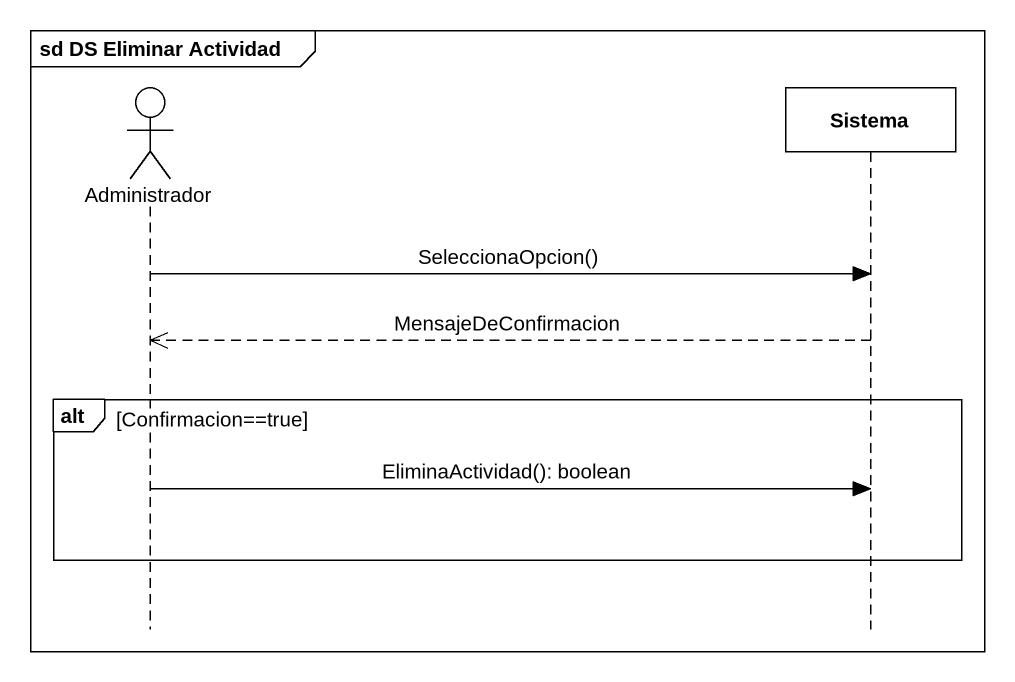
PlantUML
@startuml
mainframe sd DS Eliminar Actividad
hide footbox
actor Administrador
participant Sistema

Administrador -> Sistema : SeleccionaOpcion()
Sistema -->> Administrador : MensajeDeConfirmacion
alt Confirmacion==true
  Administrador -> Sistema : EliminaActividad(): boolean
end
@enduml
